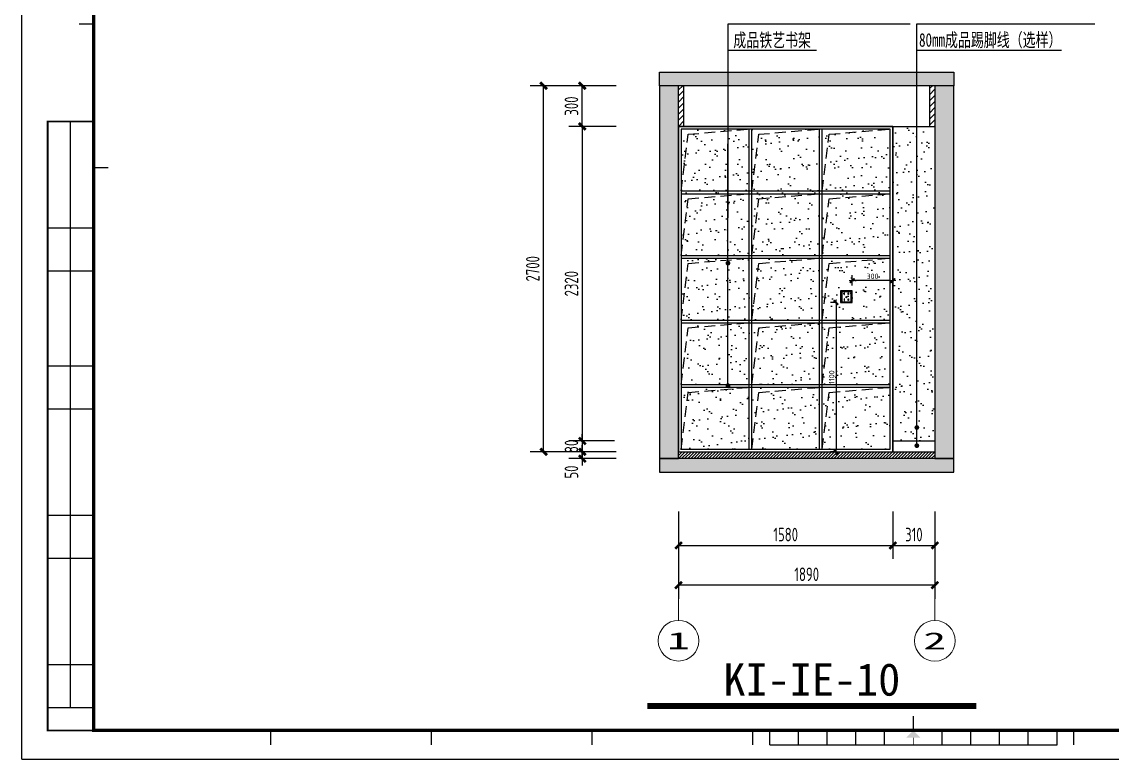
# Model space of a CAD drawing. Header units: millimetres. Extents: x 104198 to 1296755, y -81101 to 81453.
# Drawn here: x 672402 to 680441, y -28742 to -23303 of the extents above; entities that cross this region are included whole.
import ezdxf
from ezdxf.enums import TextEntityAlignment as Align
from ezdxf.xclip import XClip

# ---------------------------------------------------------------- set-up
doc = ezdxf.new("R2010")
doc.units = ezdxf.units.MM
doc.header["$XCLIPFRAME"] = 0
doc.header["$PDMODE"] = 3
doc.linetypes.add('Ax-B-comp-L2qt-$0$Ax-B-comp-LG-$0${ Wide Dash }', pattern=[12, 4, -2, 4, -2])
doc.linetypes.add('HIDDEN2', pattern=[0.1875, 0.125, -0.0625])
doc.layers.get('Defpoints').update_dxf_attribs({"color": 250})
for name, color, linetype in [('0家具', 51, 'Continuous'), ('11-PL-原始门窗', 1, 'Continuous'), ('30-PL-平面文字说明', 1, 'Continuous'), ('D■02 地材填充', 250, 'Continuous'), ('FIXTURE', 2, 'Continuous'), ('MF-活动家具', 40, 'Continuous'), ('P-新砌墙体填充', 8, 'Continuous'), ('图纸图框', 165, 'Continuous'), ('天棚图层', 51, 'Continuous')]:
    doc.layers.add(name, color=color, linetype=linetype)
doc.layers.add('Axle Number', color=150, linetype='Continuous', lineweight=0)
doc.styles.add('CCD_DIM', font='ARCHS.SHX')
doc.styles.add('尺寸标注', font='ARCHS.SHX', dxfattribs={"width": 0.8})
doc.styles.add('线上图名', font='simhei.ttf')
doc.styles.add('轴号', font='', dxfattribs={"width": 0.8})
doc.styles.add('黑体', font='simhei.ttf', dxfattribs={"width": 0.7})
doc.styles.get('轴号').set_extended_font_data('SimSun')
doc.dimstyles.get("Standard").update_dxf_attribs({"dimtxt": 0.18, "dimasz": 0.18, "dimexe": 0.18, "dimexo": 0.0625, "dimgap": 0.09, "dimtad": 0, "dimtih": 1, "dimtoh": 1, "dimdec": 4, "dimzin": 0, "dimdsep": 46, "dimtxsty": 'Standard', "dimcen": 0.09, "dimadec": 0, "dimazin": 0, "dimtfac": 1, "dimtdec": 4, "dimtofl": 0, "dimtmove": 0, "dimatfit": 3, "dimfxl": 1, "dimtolj": 1, "dimtzin": 0, "dimarcsym": 0})
doc.dimstyles.new('海龍1：50', dxfattribs={"dimscale": 50, "dimtxt": 2, "dimasz": 1, "dimexe": 2, "dimexo": 2, "dimgap": 0.6, "dimtad": 1, "dimdec": 0, "dimrnd": 5, "dimdsep": 46, "dimtxsty": 'CCD_DIM', "dimblk": 'WS-cj', "dimcen": 1, "dimclrd": 44, "dimclre": 44, "dimclrt": 2, "dimadec": 0, "dimazin": 2, "dimtfac": 1, "dimtdec": 4, "dimtix": 1, "dimtmove": 2, "dimatfit": 3, "dimldrblk": 'CCD_Leader_Arrow', "dimfxl": 5, "dimfxlon": 1, "dimtolj": 1, "dimarcsym": 0})
doc.dimstyles.new('立面标注', dxfattribs={"dimtxt": 100, "dimasz": 35, "dimexe": 20, "dimexo": 100, "dimtad": 1, "dimdec": 0, "dimtxsty": '黑体', "dimblk": 'ARCHTICK', "dimcen": 80, "dimdle": 20, "dimclrd": 251, "dimclre": 251, "dimclrt": 256, "dimadec": 0, "dimazin": 0, "dimtfac": 1, "dimtdec": 0, "dimtix": 1, "dimtmove": 2, "dimatfit": 3, "dimldrblk": 'DOT', "dimfxl": 200, "dimfxlon": 1, "dimarcsym": 0})

# ---------------------------------------------------------------- blocks, each defined once
blk = doc.blocks.new('kjghhgdgfhdhgfh')
at = {"layer": '图纸图框', "color": 165}
for p, q in [((1018.449156181656, -523.6475845220857), (1018.449156181656, -226.6510432860898)), ((1018.449156310431, -523.6475894229297), (1018.449156310431, -226.651048186936)), ((1018.449156310431, -523.6475894229297), (1018.449156310431, -226.651048186936)), ((1018.449156181656, -523.6475897729335), (1018.449156181656, -226.6510485369378)), ((1018.449156310431, -523.6475904731685), (1018.449156310431, -226.6510492370591)), ((1018.449156310431, -523.6475904731685), (1018.449156310431, -226.6510492370591)), ((1018.449156439315, -523.6475901230529), (1018.449156439315, -226.6510488870572)), ((1018.449156439315, -523.6475901230529), (1018.449156439315, -226.6510488870572)), ((1018.449156310431, -523.6475904731685), (1018.449156310431, -226.6510492370591)), ((1018.449156181656, -523.6475908231721), (1018.449156181656, -226.6510495871781)), ((1018.44915656821, -523.6475897729335), (1018.44915656821, -226.6510485369378)), ((1032.4533312648, -344.3973057993901), (1035.954374906786, -344.3973057993901)), ((1030.352705079677, -511.0305625117601), (1030.352705079677, -368.2044025645625)), ((1035.954374906786, -379.4077422187743), (1039.45541854865, -379.4077422187743)), ((1024.751035252575, -394.1121255149694), (1035.954374906786, -394.1121255149694)), ((1024.751035252575, -404.6152564408076), (1035.954374906786, -404.6152564408076)), ((1024.751035252575, -427.7057238334319), (1035.954374906786, -427.7057238334319)), ((1024.751035252575, -438.2088547592682), (1035.954374906786, -438.2088547592682)), ((1024.751035252575, -464.1165777096769), (1035.954374906786, -464.1165777096769)), ((1024.751035252575, -474.6197086355148), (1035.954374906786, -474.6197086355148)), ((1024.751035252575, -500.5274315859217), (1035.954374906786, -500.5274315859217)), ((1024.751035252575, -511.0305625117601), (1035.954374906786, -511.0305625117601)), ((1235.736097114308, -516.6322323388636), (1235.736097114308, -513.1311886968824)), ((1079.169425446627, -520.1332759807351), (1079.169425446627, -516.6322323388636)), ((1118.311093363573, -520.1332759807351), (1118.311093363573, -516.6322323388636)), ((1157.452761280522, -520.1332759807351), (1157.452761280522, -516.6322323388636)), ((1196.594429197475, -520.1332759807351), (1196.594429197475, -516.6322323388636)), ((1200.725660694923, -520.1332759807351), (1200.725660694923, -516.6322323388636)), ((1207.727747978776, -520.1332759807351), (1207.727747978776, -516.6322323388636)), ((1214.729835262748, -520.1332759807351), (1214.729835262748, -516.6322323388636)), ((1221.731922546599, -520.1332759807351), (1221.731922546599, -516.6322323388636)), ((1228.734009830453, -520.1332759807351), (1228.734009830453, -516.6322323388636)), ((1242.738184398277, -520.1332759807351), (1242.738184398277, -516.6322323388636)), ((1249.74027168213, -520.1332759807351), (1249.74027168213, -516.6322323388636)), ((1256.742358965983, -520.1332759807351), (1256.742358965983, -516.6322323388636)), ((1263.744446249947, -520.1332759807351), (1263.744446249947, -516.6322323388636)), ((1270.746533533805, -520.1332759807351), (1270.746533533805, -516.6322323388636)), ((1274.877765031257, -520.1332759807351), (1274.877765031257, -516.6322323388636)), ((1200.725660694923, -520.1332759807351), (1270.746533533805, -520.1332759807351)), ((1018.449156697091, -523.6475894229297), (1438.44652398302, -523.6475894229297)), ((1018.44915656821, -523.6475897729335), (1438.446523854134, -523.6475897729335)), ((1018.44915656821, -523.6475911731757), (1438.446523854134, -523.6475911731757)), ((1018.449156697091, -523.6475908231721), (1438.44652398302, -523.6475908231721)), ((1018.449156697091, -523.6475908231721), (1438.44652398302, -523.6475908231721))]:
    blk.add_line(p, q, dxfattribs=at)
at = {"layer": '图纸图框', "color": 165, "const_width": 0.840250474066758}
blk.add_lwpolyline([(1431.444436699053, -233.6664052710039), (1035.954374906786, -233.6664052710039), (1035.954374906786, -516.6322323388636), (1431.444436699053, -516.6322323388636)], close=True, dxfattribs=at)
at = {"layer": '图纸图框', "color": 165}
for points, const_width in [([(1035.954374906786, -516.6322323388636), (1024.751035252575, -516.6322323388636), (1024.751035252575, -368.2044025645625), (1035.954374906786, -368.2044025645625)], 0.4201252370333791), ([(1235.736097114308, -518.3827541597987), (1235.736097114308, -520.1332759807351)], 0.2100626185166894)]:
    blk.add_lwpolyline(points, dxfattribs=dict(at, const_width=const_width))
blk.add_solid([(1237.486618935353, -518.3827541597987), (1233.98557529337, -518.3827541597987), (1235.736097114308, -516.6322323388636)], dxfattribs=at)
blk = doc.blocks.new('fhdghrthe')
at = {"layer": 'P-新砌墙体填充', "lineweight": -3}
h = blk.add_hatch(dxfattribs=at)
h.set_pattern_fill('BRSTONE', color=256, scale=5, angle=-1.272221872585407e-14, style=0)
h.set_pattern_definition([(0, (569666.0014296011, 12930.0928439164), (9.305889392408061e-15, 41.91), []), (89.99999999999999, (569780.3014296012, 12930.0928439164), (-63.49999999999999, 41.91000000000001), [41.91, -41.91]), (89.99999999999999, (569767.6014296011, 12930.0928439164), (-63.49999999999999, 41.91000000000001), [41.91, -41.91]), (0, (569780.3014296012, 12937.0778439164), (63.50000000000001, 41.90999999999998), [-114.3, 12.7]), (0, (569780.3014296012, 12944.0628439164), (63.50000000000001, 41.90999999999998), [-114.3, 12.7]), (0, (569780.3014296012, 12951.0478439164), (63.50000000000001, 41.90999999999998), [-114.3, 12.7]), (0, (569780.3014296012, 12958.0328439164), (63.50000000000001, 41.90999999999998), [-114.3, 12.7]), (0, (569780.3014296012, 12965.0178439164), (63.50000000000001, 41.90999999999998), [-114.3, 12.7])])
h.paths.add_polyline_path([(573976.0014296011, 13170.09284391639), (573645.870761268, 13170.09284391639), (573645.870761268, 12930.0928439164), (573675.9298453337, 12930.09284391641), (573976.001429601, 12930.09284391641)])
h.paths.add_polyline_path([(571515.8707612678, 13950.09284391622), (571435.870761268, 13950.09284391622), (569666.0014296011, 13950.09284391638), (569666.0014296011, 13830.09284391639), (571385.8707612678, 13830.09284391639), (571385.8707612678, 13770.09284391639), (571515.8707612678, 13770.09284391639)])
at = {"layer": '11-PL-原始门窗', "color": 251}
blk.add_line((573476.0014296011, 10980.09284391639), (571446.0014296011, 10980.09284391639), dxfattribs=at)
at = {"layer": '30-PL-平面文字说明'}
for p, q in [((573476.0014296011, 11040.09284391639), (571516.0014296011, 11040.09284391639)), ((573476.0014296011, 10920.09284391639), (571386.0014296011, 10920.09284391639))]:
    blk.add_line(p, q, dxfattribs=at)
blk = doc.blocks.new('_ArchTick')
at = {"color": 2, "linetype": 'ByBlock', "const_width": 0.4}
blk.add_lwpolyline([(-0.5, -0.5), (0.5, 0.5)], dxfattribs=at)
blk = doc.blocks.new('*D933')
at = {"color": 44, "lineweight": -2, "transparency": 16777216}
for p, q in [((677243.6507271542, -26914.99701382737), (677243.6507271542, -27264.99701382737)), ((678823.6507271542, -26914.99701382737), (678823.6507271542, -27264.99701382737)), ((677243.6507271542, -27164.99701382737), (678823.6507271542, -27164.99701382737))]:
    blk.add_line(p, q, dxfattribs=at)
at = {"layer": 'Defpoints', "color": 0, "transparency": 16777216}
for p in [(677243.6507271542, -26524.8322688351), (678823.6507271542, -26524.83226883509), (678823.6507271542, -27164.99701382737)]:
    blk.add_point(p, dxfattribs=at)
at = {"color": 44, "lineweight": -2, "transparency": 16777216, "xscale": 50, "yscale": 50, "zscale": 50, "rotation": 180}
blk.add_blockref('_ArchTick', (677243.6507271542, -27164.99701382737), dxfattribs=at)
at = {"color": 44, "lineweight": -2, "transparency": 16777216, "xscale": 50, "yscale": 50, "zscale": 50}
blk.add_blockref('_ArchTick', (678823.6507271542, -27164.99701382737), dxfattribs=at)
at = {"color": 2, "transparency": 16777216, "insert": (678033.6507271542, -27084.99701382737), "char_height": 100, "attachment_point": 5, "style": '尺寸标注'}
blk.add_mtext('\\A1;1580', dxfattribs=at)
blk = doc.blocks.new('CCD_Leader_Arrow')
at = {"color": 50, "linetype": 'ByBlock'}
blk.add_line((0, 0), (-1, 0), dxfattribs=at)
for points in [[(-0.8586479999999881, 0.6683735999999953), (-0.5965191999999888, 0.8519200000000069), (-0.2400000000000091, 0), (0, 0)], [(-0.8586479999999881, -0.6683735999999953), (-0.5965191999999888, -0.8519200000000069), (-0.2400000000000091, 0), (0, 0)]]:
    blk.add_solid(points, dxfattribs=at)
blk = doc.blocks.new('WS-cj')
blk.add_hatch(color=2).paths.add_polyline_path([(0.5879038905250127, 0.8177135944101792), (-0.8177135944101792, -0.5879038905250127), (-0.5879038905245579, -0.817713594410634), (0.817713594410634, 0.5879038905247853)])
at = {"color": 2, "linetype": 'ByBlock', "lineweight": 0}
for p, q in [((-1.099999999999909, 0), (0, 0)), ((0, 0), (1.099999999999909, 0))]:
    blk.add_line(p, q, dxfattribs=at)
at = {"color": 2}
blk.add_lwpolyline([(0.5879038905250127, 0.8177135944101792), (-0.8177135944101792, -0.5879038905250127), (-0.5879038905245579, -0.817713594410634), (0.817713594410634, 0.5879038905247853)], close=True, dxfattribs=at)
blk = doc.blocks.new('*D934')
at = {"color": 44, "lineweight": -2, "transparency": 16777216}
for p, q in [((677243.6507271541, -27207.82408325274), (677243.6507271541, -27557.82408325274)), ((679133.6507271542, -27207.82408325274), (679133.6507271542, -27557.82408325274)), ((679133.6507271542, -27457.82408325274), (677243.6507271541, -27457.82408325274))]:
    blk.add_line(p, q, dxfattribs=at)
at = {"layer": 'Defpoints', "color": 0, "transparency": 16777216}
for p in [(677243.6507271541, -26925.29588362125), (679133.6507271542, -26918.83695326668), (677243.6507271541, -27457.82408325274)]:
    blk.add_point(p, dxfattribs=at)
at = {"color": 44, "lineweight": -2, "transparency": 16777216, "xscale": 50, "yscale": 50, "zscale": 50, "rotation": 180}
blk.add_blockref('_ArchTick', (677243.6507271541, -27457.82408325274), dxfattribs=at)
at = {"color": 44, "lineweight": -2, "transparency": 16777216, "xscale": 50, "yscale": 50, "zscale": 50}
blk.add_blockref('_ArchTick', (679133.6507271542, -27457.82408325274), dxfattribs=at)
at = {"color": 2, "transparency": 16777216, "insert": (678188.6507271542, -27377.82408325274), "char_height": 100, "attachment_point": 5, "style": '尺寸标注'}
blk.add_mtext('\\A1;1890', dxfattribs=at)
blk = doc.blocks.new('hl_Axis-A3')
at = {"color": 150, "ltscale": 2}
blk.add_line((16.00001264355095, -2.628404866592651e-05), (1.264355095287328e-05, -2.628404866555911e-05), dxfattribs=at)
at = {"color": 150}
blk.add_circle((19.00001264355095, -2.628404866592651e-05), 3, dxfattribs=at)
at = {"color": 2, "style": '轴号', "width": 3.15}
blk.add_attdef('轴号', text='', height=2.5, dxfattribs=at).set_placement((17.31251264355095, -1.273923342872195), (20.68751264355095, -1.273923342872195), align=Align.FIT)
blk = doc.blocks.new('*D935')
at = {"color": 44, "lineweight": -2, "transparency": 16777216}
for p, q in [((676534.0750855249, -26394.8322688351), (676534.0750855249, -26344.8322688351)), ((676744.6719256542, -26394.8322688351), (676434.0750855249, -26394.8322688351)), ((676534.0750855249, -26394.8322688351), (676534.0750855249, -26474.8322688351)), ((676722.827341913, -26474.8322688351), (676434.0750855249, -26474.8322688351)), ((676534.0750855249, -26474.8322688351), (676534.0750855249, -26524.8322688351))]:
    blk.add_line(p, q, dxfattribs=at)
at = {"layer": 'Defpoints', "color": 0, "transparency": 16777216}
for p in [(676844.6719256542, -26394.8322688351), (676534.0750855249, -26474.8322688351), (676822.827341913, -26474.8322688351)]:
    blk.add_point(p, dxfattribs=at)
at = {"color": 44, "lineweight": -2, "transparency": 16777216, "xscale": 50, "yscale": 50, "zscale": 50}
for p, rotation in [((676534.0750855249, -26394.8322688351), 270), ((676534.0750855249, -26474.8322688351), 90)]:
    blk.add_blockref('_ArchTick', p, dxfattribs=dict(at, rotation=rotation))
at = {"color": 2, "transparency": 16777216, "insert": (676454.0750855249, -26434.83226883499), "char_height": 100, "attachment_point": 5, "rotation": 90, "style": '尺寸标注'}
blk.add_mtext('\\A1;80', dxfattribs=at)
blk = doc.blocks.new('*D936')
at = {"color": 44, "lineweight": -2, "transparency": 16777216}
for p, q in [((676499.1957382692, -23774.8322688351), (676149.1957382692, -23774.8322688351)), ((676249.1957382692, -26474.8322688351), (676249.1957382692, -23774.8322688351)), ((676499.1957382692, -26474.8322688351), (676149.1957382692, -26474.8322688351))]:
    blk.add_line(p, q, dxfattribs=at)
at = {"layer": 'Defpoints', "color": 0, "transparency": 16777216}
for p in [(676249.1957382692, -23774.8322688351), (677243.6507271542, -23774.8322688351), (676734.0750855249, -26474.8322688351)]:
    blk.add_point(p, dxfattribs=at)
at = {"color": 44, "lineweight": -2, "transparency": 16777216, "xscale": 50, "yscale": 50, "zscale": 50}
for p, rotation in [((676249.1957382692, -23774.8322688351), 90), ((676249.1957382692, -26474.8322688351), 270)]:
    blk.add_blockref('_ArchTick', p, dxfattribs=dict(at, rotation=rotation))
at = {"color": 2, "transparency": 16777216, "insert": (676169.1957382692, -25124.83226883499), "char_height": 100, "attachment_point": 5, "rotation": 90, "style": '尺寸标注'}
blk.add_mtext('\\A1;2700', dxfattribs=at)
blk = doc.blocks.new('*D937')
at = {"color": 44, "lineweight": -2, "transparency": 16777216}
for p, q in [((676784.0750855249, -24074.8322688351), (676434.0750855249, -24074.8322688351)), ((676534.0750855249, -24074.8322688351), (676534.0750855249, -26394.8322688351)), ((676770.3841647462, -26394.8322688351), (676434.0750855249, -26394.8322688351))]:
    blk.add_line(p, q, dxfattribs=at)
at = {"layer": 'Defpoints', "color": 0, "transparency": 16777216}
for p in [(677243.6507271542, -24074.8322688351), (676534.0750855249, -26394.8322688351), (676870.3841647462, -26394.8322688351)]:
    blk.add_point(p, dxfattribs=at)
at = {"color": 44, "lineweight": -2, "transparency": 16777216, "xscale": 50, "yscale": 50, "zscale": 50}
for p, rotation in [((676534.0750855249, -24074.8322688351), 90), ((676534.0750855249, -26394.8322688351), 270)]:
    blk.add_blockref('_ArchTick', p, dxfattribs=dict(at, rotation=rotation))
at = {"color": 2, "transparency": 16777216, "insert": (676454.0750855249, -25234.83226883499), "char_height": 100, "attachment_point": 5, "rotation": 90, "style": '尺寸标注'}
blk.add_mtext('\\A1;2320', dxfattribs=at)
blk = doc.blocks.new('*D938')
at = {"color": 44, "lineweight": -2, "transparency": 16777216}
for p, q in [((676784.0750855249, -23774.8322688351), (676434.0750855249, -23774.8322688351)), ((676534.0750855249, -24074.8322688351), (676534.0750855249, -23774.8322688351)), ((676784.0750855249, -24074.8322688351), (676434.0750855249, -24074.8322688351))]:
    blk.add_line(p, q, dxfattribs=at)
at = {"layer": 'Defpoints', "color": 0, "transparency": 16777216}
for p in [(676534.0750855249, -23774.8322688351), (677243.6507271542, -23774.8322688351), (677243.6507271542, -24074.8322688351)]:
    blk.add_point(p, dxfattribs=at)
at = {"color": 44, "lineweight": -2, "transparency": 16777216, "xscale": 50, "yscale": 50, "zscale": 50}
for p, rotation in [((676534.0750855249, -23774.8322688351), 90), ((676534.0750855249, -24074.8322688351), 270)]:
    blk.add_blockref('_ArchTick', p, dxfattribs=dict(at, rotation=rotation))
at = {"color": 2, "transparency": 16777216, "insert": (676454.0750855249, -23924.83226883499), "char_height": 100, "attachment_point": 5, "rotation": 90, "style": '尺寸标注'}
blk.add_mtext('\\A1;300', dxfattribs=at)
blk = doc.blocks.new('*D939')
at = {"color": 44, "lineweight": -2, "transparency": 16777216}
for p, q in [((676534.0750855249, -26474.8322688351), (676534.0750855249, -26424.8322688351)), ((676784.0750855249, -26474.8322688351), (676434.0750855249, -26474.8322688351)), ((676784.0750855249, -26524.8322688351), (676434.0750855249, -26524.8322688351)), ((676534.0750855249, -26524.8322688351), (676534.0750855249, -26474.8322688351)), ((676534.0750855249, -26524.8322688351), (676534.0750855249, -26574.8322688351))]:
    blk.add_line(p, q, dxfattribs=at)
at = {"layer": 'Defpoints', "color": 0, "transparency": 16777216}
for p in [(676534.0750855249, -26474.8322688351), (677243.6507271542, -26474.8322688351), (677243.6507271542, -26524.8322688351)]:
    blk.add_point(p, dxfattribs=at)
at = {"color": 44, "lineweight": -2, "transparency": 16777216, "xscale": 50, "yscale": 50, "zscale": 50}
for p, rotation in [((676534.0750855249, -26474.8322688351), 270), ((676534.0750855249, -26524.8322688351), 90)]:
    blk.add_blockref('_ArchTick', p, dxfattribs=dict(at, rotation=rotation))
at = {"color": 2, "transparency": 16777216, "insert": (676454.0750855249, -26623.79250397049), "char_height": 100, "attachment_point": 5, "rotation": 90, "style": '尺寸标注'}
blk.add_mtext('\\A1;50', dxfattribs=at)
blk = doc.blocks.new('*D940')
at = {"color": 44, "lineweight": -2, "transparency": 16777216}
for p, q in [((678823.6507271542, -26914.99701382737), (678823.6507271542, -27264.99701382737)), ((679133.6507271542, -26914.99701382737), (679133.6507271542, -27264.99701382737)), ((678823.6507271542, -27164.99701382737), (679133.6507271542, -27164.99701382737))]:
    blk.add_line(p, q, dxfattribs=at)
at = {"layer": 'Defpoints', "color": 0, "transparency": 16777216}
for p in [(678823.6507271542, -26524.83226883509), (679133.6507271542, -26524.83226883509), (679133.6507271542, -27164.99701382737)]:
    blk.add_point(p, dxfattribs=at)
at = {"color": 44, "lineweight": -2, "transparency": 16777216, "xscale": 50, "yscale": 50, "zscale": 50, "rotation": 180}
blk.add_blockref('_ArchTick', (678823.6507271542, -27164.99701382737), dxfattribs=at)
at = {"color": 44, "lineweight": -2, "transparency": 16777216, "xscale": 50, "yscale": 50, "zscale": 50}
blk.add_blockref('_ArchTick', (679133.6507271542, -27164.99701382737), dxfattribs=at)
at = {"color": 2, "transparency": 16777216, "insert": (678978.6507271542, -27084.99701382737), "char_height": 100, "attachment_point": 5, "style": '尺寸标注'}
blk.add_mtext('\\A1;310', dxfattribs=at)
blk = doc.blocks.new('_Dot')
at = {"color": 2, "linetype": 'ByBlock', "lineweight": -2}
blk.add_line((-0.5, 0), (-1, 0), dxfattribs=at)
at = {"color": 2, "linetype": 'ByBlock', "const_width": 0.5}
blk.add_lwpolyline([(-0.25, 0, 1), (0.25, 0, 1)], format="xyb", close=True, dxfattribs=at)
blk = doc.blocks.new('tggg')
at = {"layer": 'MF-活动家具', "color": 8, "linetype": 'Continuous'}
for p, q in [((7229.87220255618, -26803.88507350978), (7163.16632020317, -26803.88507350978)), ((7163.16632020317, -26803.88507350978), (7163.16632020317, -26879.76742645122)), ((7229.87220255618, -26803.88507350978), (7229.87220255618, -26879.76742645122)), ((7229.87220255618, -26879.76742645122), (7163.16632020317, -26879.76742645122))]:
    blk.add_line(p, q, dxfattribs=at)
at = {"layer": 'MF-活动家具', "color": 2, "linetype": 'Continuous'}
blk.add_lwpolyline([(7239.519261379792, -26884.82624998062), (7153.519261379559, -26884.82624998062), (7153.519261379559, -26798.82624998038), (7239.519261379792, -26798.82624998038)], close=True, dxfattribs=at)
at = {"layer": 'MF-活动家具', "color": 8, "linetype": 'Continuous'}
for points in [[(7179.566133090942, -26825.42391664558), (7184.171437376535, -26825.42391664558), (7184.171437376535, -26813.83885296071), (7179.566133090942, -26813.83885296071)], [(7194.216609237141, -26851.43780408868), (7198.821913522763, -26851.43780408868), (7198.821913522763, -26839.93049168139), (7194.216609237141, -26839.93049168139)], [(7213.472389668699, -26825.42391664558), (7208.867085383077, -26825.42391664558), (7208.867085383077, -26813.83885296071), (7213.472389668699, -26813.83885296071)], [(7179.566133090942, -26869.4455631561), (7184.171437376535, -26869.4455631561), (7184.171437376535, -26857.86049947123), (7179.566133090942, -26857.86049947123)], [(7213.472389668699, -26869.4455631561), (7208.867085383077, -26869.4455631561), (7208.867085383077, -26857.86049947123), (7213.472389668699, -26857.86049947123)]]:
    blk.add_lwpolyline(points, close=True, dxfattribs=at)
blk = doc.blocks.new('*D1281')
at = {"color": 44, "lineweight": -2, "transparency": 16777216}
for p, q in [((678523.6507271179, -25247.46156287927), (678523.6507271179, -25172.36491748015)), ((678803.6507271542, -25212.36491748015), (678543.6507271179, -25212.36491748015)), ((678823.6507271542, -25234.83226883509), (678823.6507271542, -25172.36491748015))]:
    blk.add_line(p, q, dxfattribs=at)
at = {"layer": 'Defpoints', "color": 0, "transparency": 16777216}
for p in [(678523.6507271179, -25212.36491748015), (678523.6507271179, -25287.46156287927), (678823.6507271542, -25274.83226883509)]:
    blk.add_point(p, dxfattribs=at)
at = {"color": 44, "lineweight": -2, "transparency": 16777216, "xscale": 20, "yscale": 20, "zscale": 20, "rotation": 180}
blk.add_blockref('WS-cj', (678523.6507271179, -25212.36491748015), dxfattribs=at)
at = {"color": 44, "lineweight": -2, "transparency": 16777216, "xscale": 20, "yscale": 20, "zscale": 20}
blk.add_blockref('WS-cj', (678823.6507271542, -25212.36491748015), dxfattribs=at)
at = {"color": 2, "transparency": 16777216, "insert": (678673.6507271361, -25180.36491748015), "char_height": 40, "attachment_point": 5, "style": 'CCD_DIM'}
blk.add_mtext('\\A1;300', dxfattribs=at)
blk = doc.blocks.new('*D1282')
at = {"color": 44, "lineweight": -2, "transparency": 16777216}
for p, q in [((678404.5956417462, -25373.4615628795), (678364.5956417462, -25373.4615628795)), ((678404.5956417462, -25393.4615628795), (678404.5956417462, -26454.83226883509)), ((678404.5956417462, -26474.83226883509), (678364.5956417462, -26474.83226883509))]:
    blk.add_line(p, q, dxfattribs=at)
at = {"layer": 'Defpoints', "color": 0, "transparency": 16777216}
for p in [(678437.6507271177, -25373.4615628795), (678404.5956417462, -26474.83226883509), (678437.6507271177, -26474.83226883509)]:
    blk.add_point(p, dxfattribs=at)
at = {"color": 44, "lineweight": -2, "transparency": 16777216, "xscale": 20, "yscale": 20, "zscale": 20}
for p, rotation in [((678404.5956417462, -25373.4615628795), 90), ((678404.5956417462, -26474.83226883509), 270)]:
    blk.add_blockref('WS-cj', p, dxfattribs=dict(at, rotation=rotation))
at = {"color": 2, "transparency": 16777216, "insert": (678372.5956417462, -25924.14691585719), "char_height": 40, "attachment_point": 5, "rotation": 90, "style": 'CCD_DIM'}
blk.add_mtext('\\A1;1100', dxfattribs=at)

msp = doc.modelspace()

# ---------------------------------------------------------------- hatches: boundary and pattern name
h = msp.add_hatch(color=252)
h.dxf.hatch_style = 1
h.paths.add_polyline_path([(679273.6507271541, -23674.83226883509), (677103.6507271543, -23674.8322688351), (677103.6507271543, -23774.8322688351), (677243.6507271542, -23774.8322688351), (679273.6507271541, -23774.83226883509)])
h.paths.add_polyline_path([(677243.6507271542, -23774.83226883509), (677103.6507271543, -23774.83226883509), (677103.6507271542, -26524.8322688351), (677243.6507271542, -26524.8322688351)])
h.paths.add_polyline_path([(679273.6507271542, -23774.83226883509), (679133.6507271542, -23774.83226883509), (679133.6507271542, -26524.83226883509), (679273.6507271541, -26524.83226883509)])
h.paths.add_polyline_path([(679273.6507271541, -26524.8322688351), (679133.6507271542, -26524.83226883509), (677103.6507271543, -26524.8322688351), (677103.6507271543, -26624.8322688351), (679273.650727154, -26624.83226883509)])
h = msp.add_hatch()
h.set_pattern_fill('AR-SAND', color=8, scale=3, style=0)
h.set_pattern_definition([(37.50000000000001, (677263.6507271541, -26454.83226883509), (-4.800093887952137, 146.8239711988027), [0, -115.824, 0, -129.54, 0, -123.825]), (7.499999999999999, (677263.6507271541, -26454.83226883509), (134.8569849414008, 215.0475301705063), [0, -62.48400000000001, 0, -104.394, 0, -40.005]), (327.5, (677169.9247271541, -26454.83226883509), (237.2977110724374, 0.4311554035637073), [0, -38.09999999999999, 0, -137.16, 0, -179.07]), (317.5, (677169.9247271541, -26454.83226883509), (229.0669357416892, 66.87879697716487), [0, -19.05, 0, -89.916, 0, -102.87])])
h.paths.add_polyline_path([(677763.6507271542, -25998.83226883509), (677263.6507271541, -25998.83226883509), (677263.6507271542, -26454.83226883509), (677763.6507271545, -26454.83226883509)])
h.paths.add_polyline_path([(678283.6507271541, -25998.83226883509), (677783.6507271543, -25998.83226883509), (677783.6507271545, -26454.83226883509), (678283.6507271542, -26454.83226883509)])
h.paths.add_polyline_path([(678283.6507271539, -25522.8322688351), (677783.6507271541, -25522.8322688351), (677783.6507271542, -25978.8322688351), (678283.6507271541, -25978.8322688351)])
h.paths.add_polyline_path([(678803.6507271274, -25522.8322688351), (678303.650727154, -25522.8322688351), (678303.650727154, -25978.8322688351), (678803.6507271401, -25978.83226883509)])
h.paths.add_polyline_path([(678803.6507271408, -25998.83226883509), (678303.6507271541, -25998.83226883509), (678303.6507271542, -26454.83226883509), (678803.6507271536, -26454.83226883509)])
h.paths.add_polyline_path([(677763.6507271541, -25522.8322688351), (677263.6507271541, -25522.8322688351), (677263.6507271542, -25978.8322688351), (677763.6507271542, -25978.8322688351)])
h.paths.add_polyline_path([(677763.650727154, -25046.8322688351), (677263.6507271541, -25046.8322688351), (677263.6507271542, -25502.8322688351), (677763.6507271542, -25502.8322688351)])
h.paths.add_polyline_path([(678283.6507271538, -25046.8322688351), (677783.650727154, -25046.8322688351), (677783.6507271541, -25502.8322688351), (678283.650727154, -25502.8322688351)])
h.paths.add_polyline_path([(678803.6507271139, -25046.8322688351), (678303.6507271536, -25046.8322688351), (678303.6507271539, -25502.8322688351), (678803.6507271269, -25502.8322688351)])
h.paths.add_polyline_path([(678803.6507270873, -24094.83226883511), (678303.6507271535, -24094.83226883512), (678303.6507271538, -25026.8322688351), (678803.6507271134, -25026.8322688351)])
h.paths.add_polyline_path([(678283.6507271534, -24094.83226883511), (677783.6507271536, -24094.83226883511), (677783.6507271539, -25026.8322688351), (678283.6507271538, -25026.8322688351)])
h.paths.add_polyline_path([(677763.6507271536, -24094.83226883511), (677263.6507271542, -24094.83226883511), (677263.6507271542, -25026.8322688351), (677763.650727154, -25026.8322688351)])
h = msp.add_hatch()
h.set_pattern_fill('AR-SAND', color=8, scale=3, style=0)
h.set_pattern_definition([(37.50000000000001, (678823.6507271542, -26394.83226883509), (-4.800093887952137, 146.8239711988027), [0, -115.824, 0, -129.54, 0, -123.825]), (7.499999999999999, (678823.6507271542, -26394.83226883509), (134.8569849414008, 215.0475301705063), [0, -62.48400000000001, 0, -104.394, 0, -40.005]), (327.5, (678729.9247271542, -26394.83226883509), (237.2977110724374, 0.4311554035637073), [0, -38.09999999999999, 0, -137.16, 0, -179.07]), (317.5, (678729.9247271542, -26394.83226883509), (229.0669357416892, 66.87879697716487), [0, -19.05, 0, -89.916, 0, -102.87])])
h.paths.add_polyline_path([(679133.6507271542, -24074.83226883509), (678823.6507271542, -24074.8322688351), (678823.6507271543, -26394.8322688345), (679133.6507271542, -26394.83226883509)])
at = {"layer": 'D■02 地材填充'}
h = msp.add_hatch(dxfattribs=at)
h.set_pattern_fill('ANSI31', color=256, scale=10, angle=180, style=0)
h.set_pattern_definition([(225, (677243.6507271542, -24074.8322688351), (22.45064030267288, -22.45064030267289), [])])
h.paths.add_polyline_path([(679133.6507271542, -23774.83226883509), (679093.6507271543, -23774.8322688351), (679093.6507271542, -24074.8322688351), (679133.6507271542, -24074.8322688351)])
h.paths.add_polyline_path([(677283.6507271542, -23774.8322688351), (677243.6507271542, -23774.8322688351), (677243.6507271542, -24074.8322688351), (677283.6507271542, -24074.83226883396)])
h = msp.add_hatch(dxfattribs=at)
h.set_pattern_fill('ANSI31', color=256, scale=5, angle=180, style=0)
h.set_pattern_definition([(225, (677243.6507271542, -26524.8322688351), (11.22532015133644, -11.22532015133644), [])])
h.paths.add_polyline_path([(679133.6507271545, -26474.83226883509), (677243.6507271542, -26474.8322688351), (677243.6507271542, -26524.8322688351), (679133.6507271542, -26524.83226883509)])

# ---------------------------------------------------------------- linework, layer by layer
at = {"color": 2}
for p, q in [((677283.6507271542, -24074.8322688351), (677283.6507271542, -23774.8322688351)), ((679093.6507271542, -23774.83226883509), (679093.6507271542, -24074.8322688351)), ((677243.6507270866, -24074.8322688351), (677243.6507271542, -26474.8322688351)), ((677243.6507271542, -24074.8322688351), (679133.6507271542, -24074.8322688351)), ((677243.6507270866, -24074.8322688351), (677363.6507270866, -24074.83226883171)), ((678703.6507270866, -24074.83226883511), (678823.6507270866, -24074.83226883511)), ((678823.6507270866, -24074.83226883511), (678823.6507271542, -26474.8322688351)), ((678823.6507271542, -24074.8322688351), (678823.6507271542, -26474.83226883509)), ((678823.6507271519, -26394.8322688345), (679133.6507271542, -26394.83226883509)), ((677243.6507271542, -26474.8322688351), (679133.6507271542, -26474.83226883509))]:
    msp.add_line(p, q, dxfattribs=at)
at = {"color": 250, "linetype": 'Ax-B-comp-L2qt-$0$Ax-B-comp-LG-$0${ Wide Dash }', "ltscale": 20}
for p, q in [((677314.5666042613, -24132.63805172198), (677763.6507271543, -24094.83226883511)), ((677834.5666042607, -24132.63805172198), (678283.6507271538, -24094.83226883511)), ((678354.5666042605, -24132.63805172198), (678803.6507271535, -24094.83226883511)), ((677263.6507271542, -24550.83226883511), (677314.5666042613, -24132.63805172198)), ((677783.6507271536, -24550.83226883511), (677834.5666042607, -24132.63805172198)), ((678303.6507271534, -24550.83226883511), (678354.5666042605, -24132.63805172198)), ((677314.5666042613, -24608.63805172198), (677763.6507271543, -24570.8322688351)), ((677834.5666042608, -24608.63805172198), (678283.6507271539, -24570.8322688351)), ((678354.5666042606, -24608.63805172198), (678803.6507271536, -24570.8322688351)), ((677263.6507271542, -25026.83226883511), (677314.5666042613, -24608.63805172198)), ((677783.6507271538, -25026.83226883511), (677834.5666042608, -24608.63805172198)), ((678303.6507271535, -25026.83226883511), (678354.5666042606, -24608.63805172198)), ((677314.5666042613, -25084.63805172197), (677763.6507271543, -25046.8322688351)), ((677834.566604261, -25084.63805172197), (678283.6507271541, -25046.8322688351)), ((678354.5666042608, -25084.63805172197), (678803.6507271539, -25046.8322688351)), ((677263.6507271542, -25502.8322688351), (677314.5666042613, -25084.63805172197)), ((677783.650727154, -25502.8322688351), (677834.566604261, -25084.63805172197)), ((678303.6507271538, -25502.8322688351), (678354.5666042608, -25084.63805172197)), ((677263.6507271542, -25978.8322688351), (677314.5666042613, -25560.63805172197)), ((677314.5666042613, -25560.63805172197), (677763.6507271543, -25522.8322688351)), ((677783.6507271541, -25978.8322688351), (677834.5666042612, -25560.63805172197)), ((677834.5666042612, -25560.63805172197), (678283.6507271542, -25522.8322688351)), ((678303.6507271539, -25978.8322688351), (678354.5666042609, -25560.63805172197)), ((678354.5666042609, -25560.63805172197), (678803.650727154, -25522.8322688351)), ((677263.6507271542, -26454.8322688351), (677314.5666042613, -26036.63805172197)), ((677314.5666042613, -26036.63805172197), (677763.6507271543, -25998.83226883509)), ((677783.6507271543, -26454.8322688351), (677834.5666042614, -26036.63805172197)), ((677834.5666042614, -26036.63805172197), (678283.6507271545, -25998.83226883509)), ((678303.6507271541, -26454.8322688351), (678354.5666042612, -26036.63805172197)), ((678354.5666042612, -26036.63805172197), (678803.6507271542, -25998.83226883509))]:
    msp.add_line(p, q, dxfattribs=at)
at = {"color": 2, "ltscale": 20}
for p, q in [((677763.6507271545, -26454.83226883509), (677763.6507271536, -24094.83226883511)), ((677783.6507271545, -26454.83226883509), (677783.6507271536, -24094.8322688351)), ((678283.6507271542, -26454.83226883509), (678283.6507271534, -24094.83226883511)), ((678303.6507271542, -26454.83226883509), (678303.6507271534, -24094.8322688351)), ((677263.6507271542, -24550.8322688351), (678803.6507271408, -24550.8322688351)), ((677263.6507271542, -24570.8322688351), (678803.6507271408, -24570.8322688351)), ((677263.6507271274, -25026.8322688351), (678803.650727114, -25026.8322688351)), ((677263.6507271274, -25046.8322688351), (678803.650727114, -25046.8322688351)), ((677263.6507271408, -25502.8322688351), (678803.6507271274, -25502.8322688351)), ((677263.6507271408, -25522.8322688351), (678803.6507271274, -25522.8322688351)), ((677263.6507271542, -25978.83226883509), (678803.6507271408, -25978.83226883509)), ((677263.6507271542, -25998.83226883509), (678803.6507271408, -25998.83226883509))]:
    msp.add_line(p, q, dxfattribs=at)
at = {"color": 252}
for points in [[(677103.6507271543, -23674.8322688351), (679273.6507271541, -23674.83226883509), (679273.6507271541, -23774.83226883509), (677103.6507271543, -23774.8322688351)], [(677103.6507271543, -26524.8322688351), (677243.6507271542, -26524.8322688351), (677243.6507271542, -23774.8322688351), (677103.6507271543, -23774.8322688351)], [(679133.6507271542, -26524.83226883509), (679273.6507271541, -26524.83226883509), (679273.6507271541, -23774.83226883509), (679133.6507271542, -23774.83226883509)], [(679273.6507271541, -26524.83226883509), (677103.6507271543, -26524.8322688351), (677103.6507271543, -26624.8322688351), (679273.6507271541, -26624.83226883509)]]:
    msp.add_lwpolyline(points, close=True, dxfattribs=at)
at = {"color": 2, "ltscale": 20}
for points in [[(678823.6507270866, -24074.83226883511), (677243.6507271542, -24074.83226883511), (677243.6507271542, -26474.8322688351), (678823.6507271542, -26474.83226883509)], [(678803.6507270872, -24094.83226883511), (677263.6507271542, -24094.83226883511), (677263.6507271542, -26454.8322688351), (678803.6507271536, -26454.83226883509)]]:
    msp.add_lwpolyline(points, close=True, dxfattribs=at)
at = {"color": 2, "linetype": 'Continuous'}
msp.add_lwpolyline([(677012.9967279824, -28349.25355623656, 41.9328, 41.9328, 0), (679440.1183459599, -28349.25355623656, 44.928, 44.928, 0)], format="xyseb", dxfattribs=at)

# ---------------------------------------------------------------- block references
ref = msp.add_blockref('kjghhgdgfhdhgfh', (641593.9833081487, -12901.25922110064), dxfattribs=dict(xscale=30.25, yscale=30.25, zscale=30.25))
XClip(ref).set_block_clipping_path([(1018.4491561816565, -523.6475911731757), (1465.834744255318, -226.65104223585132)])
at = {"layer": 'Axle Number'}
ref = msp.add_blockref('hl_Axis-A3', (677243.6520413567, -26917.76191009984), dxfattribs=dict(at, xscale=50, yscale=50, zscale=50, rotation=270))
ref.add_attrib('轴号', '1', dxfattribs={"layer": '0', "color": 2, "height": 125, "style": '轴号', "width": 1.8984375}).set_placement((677158.080874213, -27930.26254227739), (677326.830874213, -27930.26254227739), align=Align.FIT)
ref = msp.add_blockref('hl_Axis-A3', (679133.6507271542, -26918.83695326668), dxfattribs=dict(at, xscale=50, yscale=50, zscale=50, rotation=270))
ref.add_attrib('轴号', '2', dxfattribs={"layer": '0', "color": 2, "height": 125, "style": '轴号', "width": 1.8984375}).set_placement((679048.0795600106, -27931.33758544423), (679216.8295600106, -27931.33758544423), align=Align.FIT)
at = {"layer": 'FIXTURE', "color": 1, "linetype": 'HIDDEN2', "ltscale": 600, "xscale": -1}
msp.add_blockref('tggg', (685677.1699884975, 1511.364687101115), dxfattribs=at)

# ---------------------------------------------------------------- texts
at = {"color": 2, "style": '线上图名', "flags": 8}
msp.add_attdef('KI-IE-10', text='EXISTING_PLAN', height=239.616, dxfattribs=at).set_placement((678226.4014692042, -28273.03188069179), align=Align.CENTER)
at = {"layer": '天棚图层', "char_height": 100, "attachment_point": 9, "style": '黑体'}
for s, insert in [('成品铁艺书架', (678220.4215449385, -23499.98189913314)), ('80mm成品踢脚线（选样）', (680066.8905491928, -23499.98189913314))]:
    msp.add_mtext(s, dxfattribs=dict(at, insert=insert))

# ---------------------------------------------------------------- dimensions: what is measured, and where the dimension line sits
for base, p1, p2, picture, middle in [((676249.1957382692, -23774.8322688351), (676734.0750855249, -26474.8322688351), (677243.6507271542, -23774.8322688351), '*D936', (676169.1957382692, -25124.83226883499)), ((676534.0750855249, -23774.8322688351), (677243.6507271542, -24074.8322688351), (677243.6507271542, -23774.8322688351), '*D938', (676454.0750855249, -23924.83226883499)), ((676534.0750855249, -26394.8322688351), (677243.6507271542, -24074.8322688351), (676870.3841647462, -26394.8322688351), '*D937', (676454.0750855249, -25234.83226883499)), ((676534.0750855249, -26474.8322688351), (676844.6719256542, -26394.8322688351), (676822.827341913, -26474.8322688351), '*D935', (676454.0750855249, -26434.83226883499))]:
    dim = msp.add_linear_dim(base=base, p1=p1, p2=p2, angle=90, dimstyle='海龍1：50', override={"dimtxsty": '尺寸标注', "dimblk1": 'ArchTick', "dimblk2": 'ArchTick', "dimsah": 1})
    dim.commit()
    dim.dimension.update_dxf_attribs({"geometry": picture, "text_midpoint": middle})
at = {"color": 0}
dim = msp.add_linear_dim(base=(678523.6507271179, -25212.36491748015), p1=(678823.6507271542, -25274.83226883509), p2=(678523.6507271179, -25287.46156287927), dimstyle='Standard', override={"dimscale": 20, "dimtxt": 2, "dimasz": 1, "dimexe": 2, "dimexo": 2, "dimgap": 0.6, "dimtad": 1, "dimtih": 0, "dimtoh": 0, "dimdec": 0, "dimrnd": 5, "dimzin": 8, "dimtxsty": 'CCD_DIM', "dimblk": 'WS-cj', "dimcen": 1, "dimclrd": 44, "dimclre": 44, "dimclrt": 2, "dimazin": 2, "dimtix": 1, "dimtofl": 1, "dimtmove": 2, "dimldrblk": 'CCD_Leader_Arrow', "dimfxl": 5, "dimfxlon": 1, "dimtzin": 8}, dxfattribs=at)
dim.commit()
dim.dimension.update_dxf_attribs({"geometry": '*D1281', "text_midpoint": (678673.6507271361, -25180.36491748015)})
dim = msp.add_linear_dim(base=(678404.5956417462, -26474.83226883509), p1=(678437.6507271177, -25373.4615628795), p2=(678437.6507271177, -26474.83226883509), angle=90, dimstyle='Standard', override={"dimscale": 20, "dimtxt": 2, "dimasz": 1, "dimexe": 2, "dimexo": 2, "dimgap": 0.6, "dimtad": 1, "dimtih": 0, "dimtoh": 0, "dimdec": 0, "dimrnd": 5, "dimzin": 8, "dimtxsty": 'CCD_DIM', "dimblk": 'WS-cj', "dimcen": 1, "dimclrd": 44, "dimclre": 44, "dimclrt": 2, "dimazin": 2, "dimtix": 1, "dimtofl": 1, "dimtmove": 2, "dimldrblk": 'CCD_Leader_Arrow', "dimfxl": 5, "dimfxlon": 1, "dimtzin": 8}, dxfattribs=at)
dim.commit()
dim.dimension.update_dxf_attribs({"geometry": '*D1282', "text_midpoint": (678372.5956417462, -25924.14691585719)})
dim = msp.add_linear_dim(base=(676534.0750855249, -26474.8322688351), p1=(677243.6507271542, -26524.8322688351), p2=(677243.6507271542, -26474.8322688351), angle=90, dimstyle='海龍1：50', override={"dimtxsty": '尺寸标注', "dimblk1": 'ArchTick', "dimblk2": 'ArchTick', "dimsah": 1})
dim.commit()
dim.dimension.update_dxf_attribs({"geometry": '*D939', "text_midpoint": (676454.0750855249, -26623.79250397049), "dimtype": 160})
for base, p1, p2, picture, middle in [((678823.6507271542, -27164.99701382737), (677243.6507271542, -26524.8322688351), (678823.6507271542, -26524.83226883509), '*D933', (678033.6507271542, -27084.99701382737)), ((679133.6507271542, -27164.99701382737), (678823.6507271542, -26524.83226883509), (679133.6507271542, -26524.83226883509), '*D940', (678978.6507271542, -27084.99701382737)), ((677243.6507271541, -27457.82408325274), (679133.6507271542, -26918.83695326668), (677243.6507271541, -26925.29588362125), '*D934', (678188.6507271542, -27377.82408325274))]:
    dim = msp.add_linear_dim(base=base, p1=p1, p2=p2, dimstyle='海龍1：50', override={"dimtxsty": '尺寸标注', "dimblk1": 'ArchTick', "dimblk2": 'ArchTick', "dimsah": 1})
    dim.commit()
    dim.dimension.update_dxf_attribs({"geometry": picture, "text_midpoint": middle})

# ---------------------------------------------------------------- leaders
at = {"layer": '0家具', "color": 51}
for points in [[(677608.0770769337, -25083.45972910849), (677608.3562678416, -23317.24094643356), (678950.9795407469, -23317.24094643356)], [(679000.5326160694, -26295.52084674446), (679000.9673791543, -23317.24094643356), (680313.6046556927, -23317.24094643357)], [(677607.969715298, -25986.96512553451), (677608.3562678416, -23512.96263944158), (678261.0389192784, -23512.96263944159)], [(679000.5117155904, -26429.28749218818), (679000.9673791543, -23512.96263944158), (680066.8905491928, -23512.96263944159)]]:
    msp.add_leader(points, dimstyle='立面标注', dxfattribs=at)

# ---------------------------------------------------------------- next in the draw order: block references
at = {"color": 1}
ref = msp.add_blockref('fhdghrthe', (690173.7435710706, -595412.8011459986), dxfattribs=dict(at, rotation=90))
XClip(ref).set_block_clipping_path([(573137.2416578315, 10644.03128789237), (574463.784849589, 13428.795522845932)])

doc.saveas('drawing.dxf')
